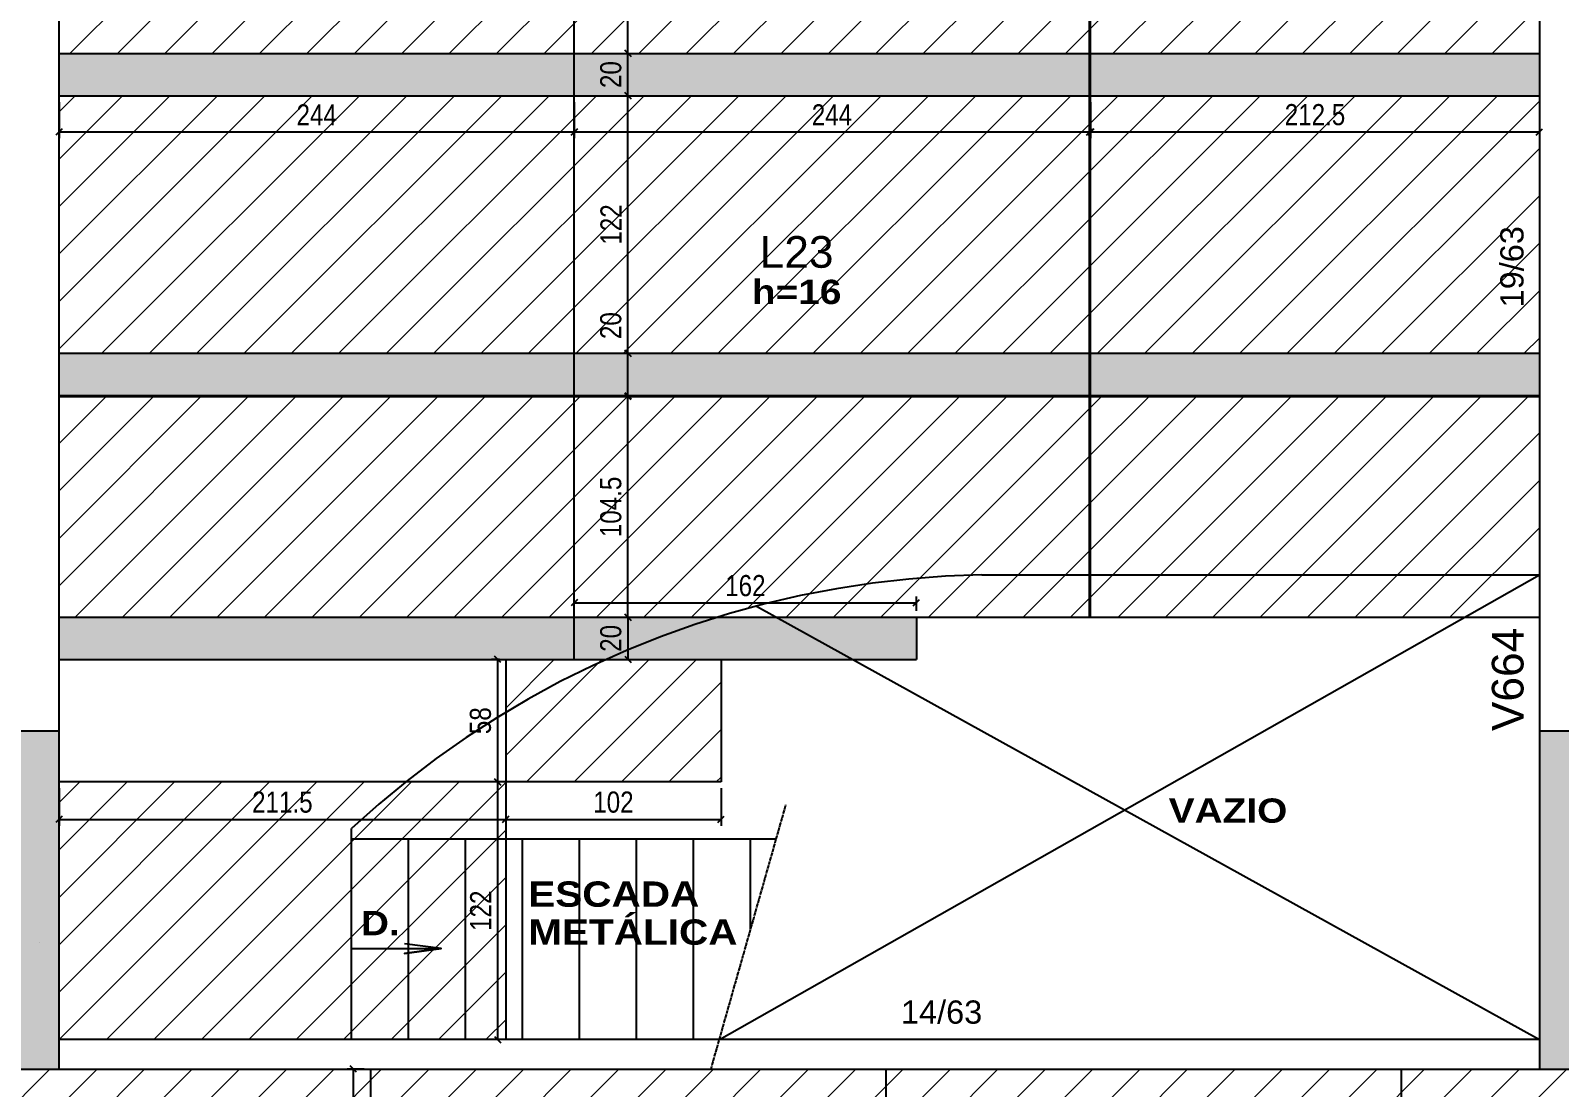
# Model space of a CAD drawing. Extents: x 4150 to 8661, y -614 to 3008.
# Drawn here: x 5101 to 5825, y 1583 to 2083 of the extents above; entities that cross this region are included whole.
import ezdxf

# ---------------------------------------------------------------- set-up
doc = ezdxf.new("R2010")
doc.units = 0
doc.header["$PDMODE"] = 34
for name, pattern in [('ESTILO_TQS_0002', [0.4, 0.1, -0.3]), ('ESTILO_TQS_0006', [0.3, 0.2, -0.1]), ('ESTILO_TQS_0007', [2.1, 1.5, -0.2, 0.2, -0.2])]:
    doc.linetypes.add(name, pattern=pattern)
for name, color, linetype in [('COTA', 241, 'Continuous'), ('MTH-230', 1, 'Continuous'), ('MTH-COTAS7', 31, 'Continuous'), ('MTH-DIM-VIGA', 3, 'Continuous'), ('MTH-EIXO-217', 8, 'Continuous'), ('MTH-FACE-VIGA', 7, 'Continuous'), ('MTH-PILAR-SEGUE', 5, 'Continuous'), ('MTH-SOMBRA25', 253, 'Continuous'), ('MTH-TIT1-VIGA', 5, 'Continuous'), ('MTH-TXT-NEGRITO', 5, 'Continuous'), ('MTH-VIGA-INVERTIDA', 7, 'ESTILO_TQS_0002'), ('Painéis', 200, 'Continuous')]:
    doc.layers.add(name, color=color, linetype=linetype)
doc.layers.add('Hachura', color=251, linetype='Continuous', lineweight=9)
doc.styles.add('COTA TECNICA', font='techl___.ttf', dxfattribs={"height": 10})
doc.styles.add('TQS_ARIAL', font='arial.ttf')
doc.styles.add('TQS_ARIAL_BLACK', font='ariblk.ttf')
doc.dimstyles.new('PAINEL', dxfattribs={"dimtxt": 10, "dimasz": 3, "dimexe": 3, "dimexo": 3, "dimgap": 3, "dimtad": 1, "dimdec": 1, "dimzin": 12, "dimdsep": 46, "dimtxsty": 'COTA TECNICA', "dimblk1": 'OBLIQUE', "dimblk2": 'OBLIQUE', "dimsah": 1, "dimcen": 0.9, "dimclrd": 4, "dimclre": 4, "dimclrt": 240, "dimadec": 1, "dimazin": 3, "dimtfac": 1, "dimtdec": 1, "dimtmove": 0, "dimatfit": 3, "dimfxl": 1, "dimtolj": 1, "dimtzin": 12, "dimarcsym": 0})
pattern_1 = [(45, (-410.075, 0), (-11.22532, 11.22532), [])]

# ---------------------------------------------------------------- blocks, each defined once
blk = doc.blocks.new('_Oblique')
at = {"color": 0, "linetype": 'ByBlock', "lineweight": -2}
blk.add_line((-0.5, -0.5), (0.5, 0.5), dxfattribs=at)
blk = doc.blocks.new('*D1087')
at = {"layer": 'COTA', "color": 4, "lineweight": -2, "transparency": 16777216}
for p, q in [((5259.16, 1591.48), (5251.07, 1591.48)), ((5254.07, 1530.98), (5254.07, 1591.48)), ((5259.16, 1530.98), (5251.07, 1530.98))]:
    blk.add_line(p, q, dxfattribs=at)
at = {"layer": 'Defpoints', "color": 0, "transparency": 16777216}
for p in [(5254.07, 1591.48), (5262.16, 1591.48), (5262.16, 1530.98)]:
    blk.add_point(p, dxfattribs=at)
at = {"layer": 'COTA', "color": 4, "lineweight": -2, "transparency": 16777216, "xscale": 3, "yscale": 3, "zscale": 3}
for p, rotation in [((5254.07, 1591.48), 90), ((5254.07, 1530.98), 270)]:
    blk.add_blockref('_Oblique', p, dxfattribs=dict(at, rotation=rotation))
at = {"layer": 'COTA', "color": 240, "transparency": 16777216, "insert": (5245.96, 1561.23), "char_height": 10, "attachment_point": 5, "rotation": 90, "style": 'COTA TECNICA'}
blk.add_mtext('\\A1;60.5', dxfattribs=at)
blk = doc.blocks.new('*D1191')
at = {"layer": 'COTA', "color": 4, "lineweight": -2, "transparency": 16777216}
for p, q in [((5114.66, 2049.48), (5114.66, 2032.33)), ((5358.66, 2049.48), (5358.66, 2032.33)), ((5114.66, 2035.33), (5358.66, 2035.33))]:
    blk.add_line(p, q, dxfattribs=at)
at = {"layer": 'Defpoints', "color": 0, "transparency": 16777216}
for p in [(5114.66, 2052.48), (5358.66, 2052.48), (5358.66, 2035.33)]:
    blk.add_point(p, dxfattribs=at)
at = {"layer": 'COTA', "color": 4, "lineweight": -2, "transparency": 16777216, "xscale": 3, "yscale": 3, "zscale": 3, "rotation": 180}
blk.add_blockref('_Oblique', (5114.66, 2035.33), dxfattribs=at)
at = {"layer": 'COTA', "color": 4, "lineweight": -2, "transparency": 16777216, "xscale": 3, "yscale": 3, "zscale": 3}
blk.add_blockref('_Oblique', (5358.66, 2035.33), dxfattribs=at)
at = {"layer": 'COTA', "color": 240, "transparency": 16777216, "insert": (5236.66, 2043.4), "char_height": 10, "attachment_point": 5, "style": 'COTA TECNICA'}
blk.add_mtext('\\A1;244', dxfattribs=at)
blk = doc.blocks.new('*D1192')
at = {"layer": 'COTA', "color": 4, "lineweight": -2, "transparency": 16777216}
for p, q in [((5358.66, 2049.48), (5358.66, 2032.33)), ((5602.66, 2049.48), (5602.66, 2032.33)), ((5358.66, 2035.33), (5602.66, 2035.33))]:
    blk.add_line(p, q, dxfattribs=at)
at = {"layer": 'Defpoints', "color": 0, "transparency": 16777216}
for p in [(5358.66, 2052.48), (5602.66, 2052.48), (5602.66, 2035.33)]:
    blk.add_point(p, dxfattribs=at)
at = {"layer": 'COTA', "color": 4, "lineweight": -2, "transparency": 16777216, "xscale": 3, "yscale": 3, "zscale": 3, "rotation": 180}
blk.add_blockref('_Oblique', (5358.66, 2035.33), dxfattribs=at)
at = {"layer": 'COTA', "color": 4, "lineweight": -2, "transparency": 16777216, "xscale": 3, "yscale": 3, "zscale": 3}
blk.add_blockref('_Oblique', (5602.66, 2035.33), dxfattribs=at)
at = {"layer": 'COTA', "color": 240, "transparency": 16777216, "insert": (5480.66, 2043.4), "char_height": 10, "attachment_point": 5, "style": 'COTA TECNICA'}
blk.add_mtext('\\A1;244', dxfattribs=at)
blk = doc.blocks.new('*D1193')
at = {"layer": 'COTA', "color": 4, "lineweight": -2, "transparency": 16777216}
for p, q in [((5603.16, 2049.48), (5603.16, 2032.33)), ((5815.66, 2049.48), (5815.66, 2032.33)), ((5603.16, 2035.33), (5815.66, 2035.33))]:
    blk.add_line(p, q, dxfattribs=at)
at = {"layer": 'Defpoints', "color": 0, "transparency": 16777216}
for p in [(5603.16, 2052.48), (5815.66, 2052.48), (5815.66, 2035.33)]:
    blk.add_point(p, dxfattribs=at)
at = {"layer": 'COTA', "color": 4, "lineweight": -2, "transparency": 16777216, "xscale": 3, "yscale": 3, "zscale": 3, "rotation": 180}
blk.add_blockref('_Oblique', (5603.16, 2035.33), dxfattribs=at)
at = {"layer": 'COTA', "color": 4, "lineweight": -2, "transparency": 16777216, "xscale": 3, "yscale": 3, "zscale": 3}
blk.add_blockref('_Oblique', (5815.66, 2035.33), dxfattribs=at)
at = {"layer": 'COTA', "color": 240, "transparency": 16777216, "insert": (5709.41, 2043.44), "char_height": 10, "attachment_point": 5, "style": 'COTA TECNICA'}
blk.add_mtext('\\A1;212.5', dxfattribs=at)
blk = doc.blocks.new('*D1194')
at = {"layer": 'COTA', "color": 4, "lineweight": -2, "transparency": 16777216}
for p, q in [((5361.66, 1909.98), (5387.07, 1909.98)), ((5384.07, 1805.48), (5384.07, 1909.98)), ((5361.66, 1805.48), (5387.07, 1805.48))]:
    blk.add_line(p, q, dxfattribs=at)
at = {"layer": 'Defpoints', "color": 0, "transparency": 16777216}
for p in [(5358.66, 1909.98), (5384.07, 1909.98), (5358.66, 1805.48)]:
    blk.add_point(p, dxfattribs=at)
at = {"layer": 'COTA', "color": 4, "lineweight": -2, "transparency": 16777216, "xscale": 3, "yscale": 3, "zscale": 3}
for p, rotation in [((5384.07, 1909.98), 90), ((5384.07, 1805.48), 270)]:
    blk.add_blockref('_Oblique', p, dxfattribs=dict(at, rotation=rotation))
at = {"layer": 'COTA', "color": 240, "transparency": 16777216, "insert": (5375.96, 1857.73), "char_height": 10, "attachment_point": 5, "rotation": 90, "style": 'COTA TECNICA'}
blk.add_mtext('\\A1;104.5', dxfattribs=at)
blk = doc.blocks.new('*D1195')
at = {"layer": 'COTA', "color": 4, "lineweight": -2, "transparency": 16777216}
for p, q in [((5384.07, 1930.48), (5384.07, 1953.69)), ((5361.66, 1930.48), (5387.07, 1930.48)), ((5384.07, 1910.48), (5384.07, 1930.48)), ((5361.66, 1910.48), (5387.07, 1910.48))]:
    blk.add_line(p, q, dxfattribs=at)
at = {"layer": 'Defpoints', "color": 0, "transparency": 16777216}
for p in [(5358.66, 1930.48), (5384.07, 1930.48), (5358.66, 1910.48)]:
    blk.add_point(p, dxfattribs=at)
at = {"layer": 'COTA', "color": 4, "lineweight": -2, "transparency": 16777216, "xscale": 3, "yscale": 3, "zscale": 3}
for p, rotation in [((5384.07, 1930.48), 90), ((5384.07, 1910.48), 270)]:
    blk.add_blockref('_Oblique', p, dxfattribs=dict(at, rotation=rotation))
at = {"layer": 'COTA', "color": 240, "transparency": 16777216, "insert": (5375.97, 1943.59), "char_height": 10, "attachment_point": 5, "rotation": 90, "style": 'COTA TECNICA'}
blk.add_mtext('\\A1;20', dxfattribs=at)
blk = doc.blocks.new('*D1196')
at = {"layer": 'COTA', "color": 4, "lineweight": -2, "transparency": 16777216}
for p, q in [((5361.66, 2052.48), (5387.07, 2052.48)), ((5384.07, 1930.48), (5384.07, 2052.48)), ((5361.66, 1930.48), (5387.07, 1930.48))]:
    blk.add_line(p, q, dxfattribs=at)
at = {"layer": 'Defpoints', "color": 0, "transparency": 16777216}
for p in [(5358.66, 2052.48), (5384.07, 2052.48), (5358.66, 1930.48)]:
    blk.add_point(p, dxfattribs=at)
at = {"layer": 'COTA', "color": 4, "lineweight": -2, "transparency": 16777216, "xscale": 3, "yscale": 3, "zscale": 3}
for p, rotation in [((5384.07, 2052.48), 90), ((5384.07, 1930.48), 270)]:
    blk.add_blockref('_Oblique', p, dxfattribs=dict(at, rotation=rotation))
at = {"layer": 'COTA', "color": 240, "transparency": 16777216, "insert": (5376.01, 1991.48), "char_height": 10, "attachment_point": 5, "rotation": 90, "style": 'COTA TECNICA'}
blk.add_mtext('\\A1;122', dxfattribs=at)
blk = doc.blocks.new('*D1197')
at = {"layer": 'COTA', "color": 4, "lineweight": -2, "transparency": 16777216}
for p, q in [((5361.66, 2072.48), (5387.07, 2072.48)), ((5384.07, 2052.48), (5384.07, 2072.48)), ((5361.66, 2052.48), (5387.07, 2052.48))]:
    blk.add_line(p, q, dxfattribs=at)
at = {"layer": 'Defpoints', "color": 0, "transparency": 16777216}
for p in [(5358.66, 2072.48), (5384.07, 2072.48), (5358.66, 2052.48)]:
    blk.add_point(p, dxfattribs=at)
at = {"layer": 'COTA', "color": 4, "lineweight": -2, "transparency": 16777216, "xscale": 3, "yscale": 3, "zscale": 3}
for p, rotation in [((5384.07, 2072.48), 90), ((5384.07, 2052.48), 270)]:
    blk.add_blockref('_Oblique', p, dxfattribs=dict(at, rotation=rotation))
at = {"layer": 'COTA', "color": 240, "transparency": 16777216, "insert": (5375.97, 2062.48), "char_height": 10, "attachment_point": 5, "rotation": 90, "style": 'COTA TECNICA'}
blk.add_mtext('\\A1;20', dxfattribs=at)
blk = doc.blocks.new('*D1198')
at = {"layer": 'COTA', "color": 4, "lineweight": -2, "transparency": 16777216}
for p, q in [((5361.66, 2194.48), (5387.07, 2194.48)), ((5384.07, 2072.48), (5384.07, 2194.48)), ((5361.66, 2072.48), (5387.07, 2072.48))]:
    blk.add_line(p, q, dxfattribs=at)
at = {"layer": 'Defpoints', "color": 0, "transparency": 16777216}
for p in [(5358.66, 2194.48), (5384.07, 2194.48), (5358.66, 2072.48)]:
    blk.add_point(p, dxfattribs=at)
at = {"layer": 'COTA', "color": 4, "lineweight": -2, "transparency": 16777216, "xscale": 3, "yscale": 3, "zscale": 3}
for p, rotation in [((5384.07, 2194.48), 90), ((5384.07, 2072.48), 270)]:
    blk.add_blockref('_Oblique', p, dxfattribs=dict(at, rotation=rotation))
at = {"layer": 'COTA', "color": 240, "transparency": 16777216, "insert": (5376.01, 2133.48), "char_height": 10, "attachment_point": 5, "rotation": 90, "style": 'COTA TECNICA'}
blk.add_mtext('\\A1;122', dxfattribs=at)
blk = doc.blocks.new('*D1199')
at = {"layer": 'COTA', "color": 4, "lineweight": -2, "transparency": 16777216}
for p, q in [((5114.66, 1724.48), (5114.66, 1706.75)), ((5326.15, 1724.48), (5326.15, 1706.75)), ((5114.66, 1709.75), (5326.15, 1709.75))]:
    blk.add_line(p, q, dxfattribs=at)
at = {"layer": 'Defpoints', "color": 0, "transparency": 16777216}
for p in [(5114.66, 1727.48), (5326.15, 1727.48), (5326.15, 1709.75)]:
    blk.add_point(p, dxfattribs=at)
at = {"layer": 'COTA', "color": 4, "lineweight": -2, "transparency": 16777216, "xscale": 3, "yscale": 3, "zscale": 3, "rotation": 180}
blk.add_blockref('_Oblique', (5114.66, 1709.75), dxfattribs=at)
at = {"layer": 'COTA', "color": 4, "lineweight": -2, "transparency": 16777216, "xscale": 3, "yscale": 3, "zscale": 3}
blk.add_blockref('_Oblique', (5326.15, 1709.75), dxfattribs=at)
at = {"layer": 'COTA', "color": 240, "transparency": 16777216, "insert": (5220.4, 1717.86), "char_height": 10, "attachment_point": 5, "style": 'COTA TECNICA'}
blk.add_mtext('\\A1;211.5', dxfattribs=at)
blk = doc.blocks.new('*D1200')
at = {"layer": 'COTA', "color": 4, "lineweight": -2, "transparency": 16777216}
for p, q in [((5323.15, 1727.48), (5319.36, 1727.48)), ((5322.36, 1605.48), (5322.36, 1727.48)), ((5323.15, 1605.48), (5319.36, 1605.48))]:
    blk.add_line(p, q, dxfattribs=at)
at = {"layer": 'Defpoints', "color": 0, "transparency": 16777216}
for p in [(5322.36, 1727.48), (5326.15, 1727.48), (5326.15, 1605.48)]:
    blk.add_point(p, dxfattribs=at)
at = {"layer": 'COTA', "color": 4, "lineweight": -2, "transparency": 16777216, "xscale": 3, "yscale": 3, "zscale": 3}
for p, rotation in [((5322.36, 1727.48), 90), ((5322.36, 1605.48), 270)]:
    blk.add_blockref('_Oblique', p, dxfattribs=dict(at, rotation=rotation))
at = {"layer": 'COTA', "color": 240, "transparency": 16777216, "insert": (5314.3, 1666.48), "char_height": 10, "attachment_point": 5, "rotation": 90, "style": 'COTA TECNICA'}
blk.add_mtext('\\A1;122', dxfattribs=at)
blk = doc.blocks.new('*D1201')
at = {"layer": 'COTA', "color": 4, "lineweight": -2, "transparency": 16777216}
for p, q in [((5358.66, 1808.48), (5358.66, 1815.3)), ((5358.66, 1812.3), (5520.64, 1812.3)), ((5520.64, 1808.48), (5520.64, 1815.3))]:
    blk.add_line(p, q, dxfattribs=at)
at = {"layer": 'Defpoints', "color": 0, "transparency": 16777216}
for p in [(5520.64, 1812.3), (5358.66, 1805.48), (5520.64, 1805.48)]:
    blk.add_point(p, dxfattribs=at)
at = {"layer": 'COTA', "color": 4, "lineweight": -2, "transparency": 16777216, "xscale": 3, "yscale": 3, "zscale": 3, "rotation": 180}
blk.add_blockref('_Oblique', (5358.66, 1812.3), dxfattribs=at)
at = {"layer": 'COTA', "color": 4, "lineweight": -2, "transparency": 16777216, "xscale": 3, "yscale": 3, "zscale": 3}
blk.add_blockref('_Oblique', (5520.64, 1812.3), dxfattribs=at)
at = {"layer": 'COTA', "color": 240, "transparency": 16777216, "insert": (5439.65, 1820.4), "char_height": 10, "attachment_point": 5, "style": 'COTA TECNICA'}
blk.add_mtext('\\A1;162', dxfattribs=at)
blk = doc.blocks.new('*D1190')
at = {"layer": 'COTA', "color": 4, "lineweight": -2, "transparency": 16777216}
for p, q in [((5323.15, 1785.48), (5319.36, 1785.48)), ((5322.36, 1727.48), (5322.36, 1785.48)), ((5323.15, 1727.48), (5319.36, 1727.48))]:
    blk.add_line(p, q, dxfattribs=at)
at = {"layer": 'Defpoints', "color": 0, "transparency": 16777216}
for p in [(5322.36, 1785.48), (5326.15, 1785.48), (5326.15, 1727.48)]:
    blk.add_point(p, dxfattribs=at)
at = {"layer": 'COTA', "color": 4, "lineweight": -2, "transparency": 16777216, "xscale": 3, "yscale": 3, "zscale": 3}
for p, rotation in [((5322.36, 1785.48), 90), ((5322.36, 1727.48), 270)]:
    blk.add_blockref('_Oblique', p, dxfattribs=dict(at, rotation=rotation))
at = {"layer": 'COTA', "color": 240, "transparency": 16777216, "insert": (5314.23, 1756.48), "char_height": 10, "attachment_point": 5, "rotation": 90, "style": 'COTA TECNICA'}
blk.add_mtext('\\A1;58', dxfattribs=at)
blk = doc.blocks.new('*D1202')
at = {"layer": 'COTA', "color": 4, "lineweight": -2, "transparency": 16777216}
for p, q in [((5326.15, 1724.48), (5326.15, 1706.75)), ((5428.19, 1724.48), (5428.19, 1706.75)), ((5326.15, 1709.75), (5428.19, 1709.75))]:
    blk.add_line(p, q, dxfattribs=at)
at = {"layer": 'Defpoints', "color": 0, "transparency": 16777216}
for p in [(5326.15, 1727.48), (5428.19, 1727.48), (5428.19, 1709.75)]:
    blk.add_point(p, dxfattribs=at)
at = {"layer": 'COTA', "color": 4, "lineweight": -2, "transparency": 16777216, "xscale": 3, "yscale": 3, "zscale": 3, "rotation": 180}
blk.add_blockref('_Oblique', (5326.15, 1709.75), dxfattribs=at)
at = {"layer": 'COTA', "color": 4, "lineweight": -2, "transparency": 16777216, "xscale": 3, "yscale": 3, "zscale": 3}
blk.add_blockref('_Oblique', (5428.19, 1709.75), dxfattribs=at)
at = {"layer": 'COTA', "color": 240, "transparency": 16777216, "insert": (5377.17, 1717.86), "char_height": 10, "attachment_point": 5, "style": 'COTA TECNICA'}
blk.add_mtext('\\A1;102', dxfattribs=at)
blk = doc.blocks.new('*D1203')
at = {"layer": 'COTA', "color": 4, "lineweight": -2, "transparency": 16777216}
for p, q in [((5361.66, 1805.48), (5387.07, 1805.48)), ((5384.07, 1805.48), (5384.07, 1785.48)), ((5361.66, 1785.48), (5387.07, 1785.48))]:
    blk.add_line(p, q, dxfattribs=at)
at = {"layer": 'Defpoints', "color": 0, "transparency": 16777216}
for p in [(5358.66, 1805.48), (5358.66, 1785.48), (5384.07, 1785.48)]:
    blk.add_point(p, dxfattribs=at)
at = {"layer": 'COTA', "color": 4, "lineweight": -2, "transparency": 16777216, "xscale": 3, "yscale": 3, "zscale": 3}
for p, rotation in [((5384.07, 1805.48), 90), ((5384.07, 1785.48), 270)]:
    blk.add_blockref('_Oblique', p, dxfattribs=dict(at, rotation=rotation))
at = {"layer": 'COTA', "color": 240, "transparency": 16777216, "insert": (5375.97, 1795.48), "char_height": 10, "attachment_point": 5, "rotation": 90, "style": 'COTA TECNICA'}
blk.add_mtext('\\A1;20', dxfattribs=at)

msp = doc.modelspace()

# ---------------------------------------------------------------- hatches: boundary and pattern name
at = {"layer": 'Hachura', "linetype": 'ByBlock'}
h = msp.add_hatch(dxfattribs=at)
h.set_pattern_fill('ANSI31', color=256, scale=5)
h.set_pattern_definition(pattern_1)
h.paths.add_polyline_path([(5358.66, 2072.48), (5358.66, 2194.48), (5114.66, 2194.48), (5114.66, 2072.48)])
h.paths.add_polyline_path([(5358.66, 2194.48), (5358.66, 2072.48), (5602.66, 2072.48), (5602.66, 2194.48)])
h.paths.add_polyline_path([(5815.66, 2072.48), (5815.66, 2194.48), (5603.16, 2194.48), (5603.16, 2072.48)])
h.paths.add_polyline_path([(5603.16, 2052.48), (5603.16, 1930.48), (5815.66, 1930.48), (5815.66, 2052.48)])
h.paths.add_polyline_path([(5602.66, 2052.48), (5358.66, 2052.48), (5358.66, 1930.48), (5602.66, 1930.48)])
h.paths.add_polyline_path([(5358.66, 2052.48), (5114.66, 2052.48), (5114.66, 1930.48), (5358.66, 1930.48)])
h.paths.add_polyline_path([(5358.66, 1805.48), (5358.66, 1909.98), (5114.66, 1909.98), (5114.66, 1805.48)])
h.paths.add_polyline_path([(5358.66, 1909.98), (5358.66, 1805.48), (5426.74, 1805.48), (5432.22, 1807.21), (5448.92, 1811.78), (5465.78, 1815.7), (5482.78, 1818.97), (5499.89, 1821.59), (5517.1, 1823.55), (5534.36, 1824.85), (5551.66, 1825.48), (5602.66, 1825.48), (5602.66, 1909.98)])
h.paths.add_polyline_path([(5551.66, 1825.48), (5534.36, 1824.85), (5517.1, 1823.55), (5499.89, 1821.59), (5482.78, 1818.97), (5465.78, 1815.7), (5448.92, 1811.78), (5444.98, 1810.7), (5454.41, 1805.48), (5602.66, 1805.48), (5602.66, 1825.48)], flags=17)
h.paths.add_polyline_path([(5603.16, 1825.48), (5603.16, 1805.48), (5780.36, 1805.48), (5815.66, 1825.48)])
h.paths.add_polyline_path([(5603.16, 1909.98), (5603.16, 1825.48), (5815.66, 1825.48), (5815.66, 1909.98)])
at = {"layer": 'Hachura'}
h = msp.add_hatch(color=256, dxfattribs=at)
h.dxf.hatch_style = 1
h.paths.add_polyline_path([(5358.66, 2072.48), (5114.66, 2072.48), (5114.66, 2052.48), (5358.66, 2052.48)])
h.paths.add_polyline_path([(5602.66, 2072.48), (5358.66, 2072.48), (5358.66, 2052.48), (5602.66, 2052.48)])
h.paths.add_polyline_path([(5815.66, 2072.48), (5602.66, 2072.48), (5602.66, 2052.48), (5815.66, 2052.48)])
h.paths.add_polyline_path([(5815.66, 1930.48), (5602.66, 1930.48), (5602.66, 1910.48), (5815.66, 1910.48)])
h.paths.add_polyline_path([(5602.66, 1930.48), (5358.66, 1930.48), (5358.66, 1910.48), (5602.66, 1910.48)])
h.paths.add_polyline_path([(5358.66, 1930.48), (5114.66, 1930.48), (5114.66, 1910.48), (5358.66, 1910.48)])
h.paths.add_polyline_path([(5358.66, 1805.48), (5114.66, 1805.48), (5114.66, 1785.48), (5358.66, 1785.48)])
h.paths.add_polyline_path([(5415.71, 1802), (5426.74, 1805.48), (5358.66, 1805.48), (5358.66, 1785.48), (5373.89, 1785.48), (5383.34, 1789.71), (5399.41, 1796.17)])
h.paths.add_polyline_path([(5466.74, 1798.61), (5454.37, 1805.48), (5426.74, 1805.48), (5415.71, 1802), (5399.41, 1796.17), (5383.34, 1789.71), (5373.89, 1785.48), (5466.74, 1785.48)])
h.paths.add_polyline_path([(5466.74, 1805.48), (5454.37, 1805.48), (5466.74, 1798.61)], flags=17)
h = msp.add_hatch(color=256, dxfattribs=at)
h.dxf.hatch_style = 1
h.paths.add_polyline_path([(5454.37, 1805.48), (5426.74, 1805.48), (5415.71, 1802), (5399.41, 1796.17), (5383.34, 1789.71), (5373.89, 1785.48), (5490.35, 1785.48)])
h.paths.add_polyline_path([(5520.64, 1805.48), (5454.37, 1805.48), (5490.35, 1785.48), (5520.64, 1785.48)])
at = {"layer": 'Hachura', "linetype": 'ByBlock'}
h = msp.add_hatch(dxfattribs=at)
h.set_pattern_fill('ANSI31', color=256, scale=5)
h.set_pattern_definition(pattern_1)
h.paths.add_polyline_path([(5352.02, 1774.97), (5367.54, 1782.64), (5373.89, 1785.48), (5326.15, 1785.48), (5326.15, 1760.38), (5336.8, 1766.71)], flags=17)
h.paths.add_polyline_path([(5352.02, 1774.97), (5336.8, 1766.71), (5326.15, 1760.38), (5326.15, 1727.48), (5428.19, 1727.48), (5428.19, 1785.48), (5373.89, 1785.48), (5367.54, 1782.64)])
h = msp.add_hatch(dxfattribs=at)
h.set_pattern_fill('ANSI31', color=256, scale=5)
h.set_pattern_definition([(45, (-105.337, 0), (-11.22532, 11.22532), [])])
h.paths.add_polyline_path([(5114.66, 1727.48), (5114.66, 1605.48), (5253.16, 1605.48), (5253.16, 1705.48), (5266.09, 1717), (5278.8, 1727.48)])
h.paths.add_polyline_path([(5253.16, 1648.56), (5280.16, 1648.56), (5280.16, 1700.48), (5253.16, 1700.48)])
h.paths.add_polyline_path([(5326.15, 1700.48), (5326.15, 1727.48), (5278.8, 1727.48), (5266.09, 1717), (5253.16, 1705.48), (5253.16, 1700.48)])
h.paths.add_polyline_path([(5280.16, 1700.48), (5280.16, 1650.59), (5295.62, 1648.56), (5280.16, 1646.52), (5280.16, 1605.48), (5307.16, 1605.48), (5307.16, 1700.48)])
h.paths.add_polyline_path([(5307.16, 1605.48), (5326.15, 1605.48), (5326.15, 1700.48), (5307.16, 1700.48)])
h.paths.add_polyline_path([(5280.16, 1648.56), (5253.16, 1648.56), (5253.16, 1605.48), (5280.16, 1605.48)])
h = msp.add_hatch(dxfattribs=at)
h.set_pattern_fill('ANSI31', color=256, scale=5)
h.set_pattern_definition(pattern_1)
h.paths.add_polyline_path([(5834.66, 1465.48), (5994.16, 1465.48), (5994.16, 1518.98), (5994.16, 1530.48), (5750.16, 1530.48), (5750.16, 1465.48), (5815.66, 1465.48)])
h.paths.add_polyline_path([(5994.16, 1530.98), (5994.16, 1537.98), (5994.16, 1591.48), (5834.66, 1591.48), (5815.66, 1591.48), (5750.16, 1591.48), (5750.16, 1530.98)])
h.paths.add_polyline_path([(5750.16, 1530.98), (5750.16, 1591.48), (5506.16, 1591.48), (5506.16, 1530.98)])
h.paths.add_polyline_path([(5750.16, 1465.48), (5750.16, 1530.48), (5506.16, 1530.48), (5506.16, 1465.48)])
h.paths.add_polyline_path([(5506.16, 1465.48), (5506.16, 1530.48), (5262.16, 1530.48), (5262.16, 1465.48)])
h.paths.add_polyline_path([(5506.16, 1530.98), (5506.16, 1591.48), (5262.16, 1591.48), (5262.16, 1530.98)])
h.paths.add_polyline_path([(5262.16, 1530.98), (5262.16, 1591.48), (5114.66, 1591.48), (5095.66, 1591.48), (5018.16, 1591.48), (5018.16, 1530.98)])
h.paths.add_polyline_path([(5262.16, 1465.48), (5262.16, 1530.48), (5018.16, 1530.48), (5018.16, 1465.48), (5095.66, 1465.48), (5114.66, 1465.48)])
h.paths.add_polyline_path([(5018.16, 1465.48), (5018.16, 1530.48), (4773.66, 1530.48), (4773.66, 1470.48), (4806.66, 1470.48), (4806.66, 1465.48)])
h.paths.add_polyline_path([(5018.16, 1530.98), (5018.16, 1591.48), (4773.66, 1591.48), (4773.66, 1530.98)])
h.paths.add_polyline_path([(4645.66, 1591.48), (4626.66, 1591.48), (4626.66, 1530.98), (4773.66, 1530.98), (4773.66, 1591.48)])
h.paths.add_polyline_path([(4626.66, 1530.48), (4626.66, 1470.48), (4773.66, 1470.48), (4773.66, 1530.48)])

# ---------------------------------------------------------------- linework, layer by layer
at = {"layer": 'MTH-230', "linetype": 'Continuous'}
for p, q in [((5427.36, 1605.48), (5815.66, 1825.48)), ((5444.91, 1810.74), (5815.66, 1605.48))]:
    msp.add_line(p, q, dxfattribs=at)
at = {"layer": 'MTH-COTAS7', "linetype": 'Continuous'}
msp.add_lwpolyline([(5253.16, 1648.56), (5295.62, 1648.56), (5278.27, 1646.27), (5295.62, 1648.56), (5278.27, 1650.84)], dxfattribs=at)
at = {"layer": 'MTH-EIXO-217', "linetype": 'ESTILO_TQS_0007'}
msp.add_line((5423.39, 1591.48), (5458.89, 1716.7), dxfattribs=at)
at = {"layer": 'MTH-FACE-VIGA', "linetype": 'Continuous'}
for p, q in [((5114.66, 1751.48), (5114.66, 2194.48)), ((5815.66, 2194.48), (5815.66, 1751.48)), ((5551.66, 1825.48), (5815.66, 1825.48)), ((5253.16, 1605.48), (5253.16, 1705.48)), ((5253.16, 1700.48), (5454.29, 1700.48)), ((5815.66, 1605.48), (5114.66, 1605.48)), ((5114.66, 1591.48), (5815.66, 1591.48))]:
    msp.add_line(p, q, dxfattribs=at)
msp.add_lwpolyline([(5551.66, 1825.48), (5534.36, 1824.85), (5517.1, 1823.55), (5499.89, 1821.59), (5482.78, 1818.97), (5465.78, 1815.7), (5448.92, 1811.78), (5432.22, 1807.21), (5415.71, 1802), (5399.41, 1796.17), (5383.34, 1789.71), (5367.54, 1782.64), (5352.02, 1774.97), (5336.8, 1766.71), (5321.92, 1757.87), (5307.38, 1748.46), (5293.22, 1738.5), (5279.45, 1728.01), (5266.09, 1717), (5253.16, 1705.48)], dxfattribs=at)
at = {"layer": 'MTH-PILAR-SEGUE', "linetype": 'Continuous'}
msp.add_line((5105.16, 1651.48), (5105.16, 1651.48), dxfattribs=at)
for points in [[(5095.66, 1591.48), (5114.66, 1591.48), (5114.66, 1751.48), (5095.66, 1751.48), (5095.66, 1591.48)], [(5815.66, 1591.48), (5834.66, 1591.48), (5834.66, 1751.48), (5815.66, 1751.48), (5815.66, 1591.48)]]:
    msp.add_lwpolyline(points, dxfattribs=at)
at = {"layer": 'MTH-SOMBRA25', "linetype": 'Continuous'}
for points in [[(5095.66, 1591.48), (5114.66, 1591.48), (5114.66, 1751.48)], [(5095.66, 1591.48), (5114.66, 1751.48), (5095.66, 1751.48)], [(5815.66, 1591.48), (5834.66, 1591.48), (5834.66, 1751.48)], [(5815.66, 1591.48), (5834.66, 1751.48), (5815.66, 1751.48)], [(5815.66, 1591.48), (5815.66, 1751.48), (5815.66, 1591.48)]]:
    msp.add_solid(points, dxfattribs=at)
at = {"layer": 'MTH-VIGA-INVERTIDA', "linetype": 'ESTILO_TQS_0006'}
for p, q in [((5280.16, 1605.48), (5280.16, 1700.48)), ((5307.16, 1605.48), (5307.16, 1700.48)), ((5334.16, 1605.48), (5334.16, 1700.48)), ((5361.16, 1605.48), (5361.16, 1700.48)), ((5388.16, 1605.48), (5388.16, 1700.48)), ((5415.16, 1605.48), (5415.16, 1700.48)), ((5442.16, 1657.68), (5442.16, 1700.48))]:
    msp.add_line(p, q, dxfattribs=at)
at = {"layer": 'Painéis'}
for p, q in [((5358.66, 1785.48), (5358.66, 2194.48)), ((5602.66, 1805.48), (5602.66, 2194.48)), ((5603.16, 1805.48), (5603.16, 2194.48)), ((5114.66, 2072.48), (5815.66, 2072.48)), ((5114.66, 2052.48), (5815.66, 2052.48)), ((5114.66, 1930.48), (5815.66, 1930.48)), ((5114.66, 1910.48), (5815.66, 1910.48)), ((5114.66, 1909.98), (5815.66, 1909.98)), ((5114.66, 1805.48), (5815.66, 1805.48)), ((5520.64, 1805.48), (5520.64, 1785.48)), ((5114.66, 1785.48), (5520.64, 1785.48)), ((5326.15, 1785.48), (5326.15, 1605.48)), ((5428.19, 1785.48), (5428.19, 1727.48)), ((5428.19, 1727.48), (5114.66, 1727.48)), ((5262.16, 1591.48), (5262.16, 1465.48)), ((5506.16, 1591.48), (5506.16, 1465.48)), ((5750.16, 1591.48), (5750.16, 1465.48))]:
    msp.add_line(p, q, dxfattribs=at)

# ---------------------------------------------------------------- texts
at = {"layer": 'MTH-DIM-VIGA', "linetype": 'Continuous', "style": 'TQS_ARIAL'}
msp.add_text('19/63', height=11, rotation=90, dxfattribs=at).set_placement((5808.16, 1952.25))
msp.add_text('14/63', height=11, dxfattribs=at).set_placement((5513.37, 1612.98))
at = {"layer": 'MTH-TIT1-VIGA', "linetype": 'Continuous', "style": 'TQS_ARIAL'}
msp.add_text('L23', height=15, dxfattribs=at).set_placement((5446.44, 1970.99))
msp.add_text('V664', height=15, rotation=90, dxfattribs=at).set_placement((5808.16, 1751.55))
at = {"layer": 'MTH-TXT-NEGRITO', "color": 3, "linetype": 'Continuous', "style": 'TQS_ARIAL_BLACK'}
for s, height, p in [('h=16', 11.5, (5442.73, 1953.81)), ('VAZIO', 11.5, (5640.12, 1708.15)), ('ESCADA', 12, (5336.83, 1668.35)), ('D.', 11.5, (5257.6, 1654.85)), ('METÁLICA', 12, (5336.83, 1650.35))]:
    msp.add_text(s, height=height, dxfattribs=at).set_placement(p)

# ---------------------------------------------------------------- dimensions: what is measured, and where the dimension line sits
at = {"layer": 'COTA'}
for base, p1, p2, picture, middle in [((5384.07, 2194.48), (5358.66, 2072.48), (5358.66, 2194.48), '*D1198', (5376.01, 2133.48)), ((5384.07, 2052.48), (5358.66, 1930.48), (5358.66, 2052.48), '*D1196', (5376.01, 1991.48)), ((5384.07, 1909.98), (5358.66, 1805.48), (5358.66, 1909.98), '*D1194', (5375.96, 1857.73))]:
    dim = msp.add_linear_dim(base=base, p1=p1, p2=p2, angle=90, dimstyle='PAINEL', override={"dimtmove": 1}, dxfattribs=at)
    dim.commit()
    dim.dimension.update_dxf_attribs({"geometry": picture, "text_midpoint": middle})
dim = msp.add_linear_dim(base=(5384.07, 2072.48), p1=(5358.66, 2052.48), p2=(5358.66, 2072.48), angle=90, dimstyle='PAINEL', override={"dimtmove": 1}, dxfattribs=at)
dim.commit()
dim.dimension.update_dxf_attribs({"geometry": '*D1197', "text_midpoint": (5384.07, 2062.48), "dimtype": 160})
for base, p1, p2, picture, middle in [((5358.66, 2035.33), (5114.66, 2052.48), (5358.66, 2052.48), '*D1191', (5236.66, 2043.4)), ((5815.66, 2035.33), (5603.16, 2052.48), (5815.66, 2052.48), '*D1193', (5709.41, 2043.44)), ((5520.64, 1812.3), (5358.66, 1805.48), (5520.64, 1805.48), '*D1201', (5439.65, 1820.4)), ((5326.15, 1709.75), (5114.66, 1727.48), (5326.15, 1727.48), '*D1199', (5220.4, 1717.86)), ((5428.19, 1709.75), (5326.15, 1727.48), (5428.19, 1727.48), '*D1202', (5377.17, 1717.86))]:
    dim = msp.add_linear_dim(base=base, p1=p1, p2=p2, dimstyle='PAINEL', dxfattribs=at)
    dim.commit()
    dim.dimension.update_dxf_attribs({"geometry": picture, "text_midpoint": middle})
dim = msp.add_linear_dim(base=(5602.66, 2035.33), p1=(5358.66, 2052.48), p2=(5602.66, 2052.48), dimstyle='PAINEL', override={"dimtmove": 1}, dxfattribs=at)
dim.commit()
dim.dimension.update_dxf_attribs({"geometry": '*D1192', "text_midpoint": (5480.66, 2043.4)})
for base, p1, p2, picture, middle in [((5384.07, 1930.48), (5358.66, 1910.48), (5358.66, 1930.48), '*D1195', (5384.07, 1943.59)), ((5384.07, 1785.48), (5358.66, 1805.48), (5358.66, 1785.48), '*D1203', (5384.07, 1795.48))]:
    dim = msp.add_linear_dim(base=base, p1=p1, p2=p2, angle=90, dimstyle='PAINEL', dxfattribs=at)
    dim.commit()
    dim.dimension.update_dxf_attribs({"geometry": picture, "text_midpoint": middle, "dimtype": 160})
for base, p1, p2, picture, middle in [((5322.36, 1785.48), (5326.15, 1727.48), (5326.15, 1785.48), '*D1190', (5314.23, 1756.48)), ((5322.36, 1727.48), (5326.15, 1605.48), (5326.15, 1727.48), '*D1200', (5314.3, 1666.48)), ((5254.07, 1591.48), (5262.16, 1530.98), (5262.16, 1591.48), '*D1087', (5245.96, 1561.23))]:
    dim = msp.add_linear_dim(base=base, p1=p1, p2=p2, angle=90, dimstyle='PAINEL', dxfattribs=at)
    dim.commit()
    dim.dimension.update_dxf_attribs({"geometry": picture, "text_midpoint": middle})

doc.saveas('drawing.dxf')
